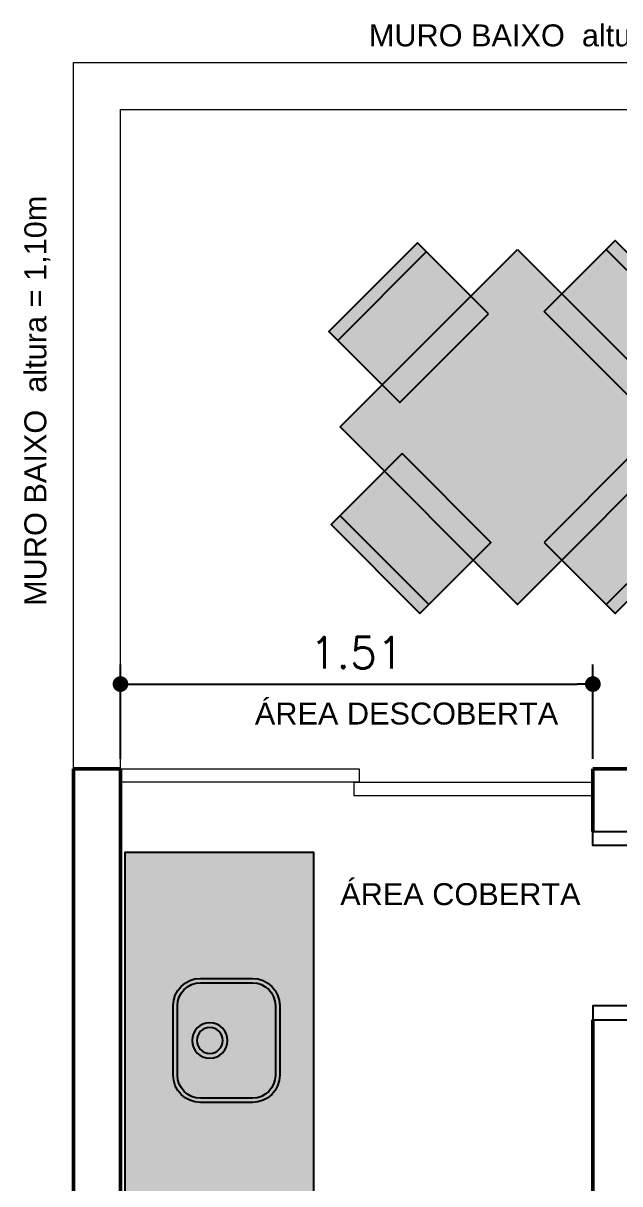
# Model space of a CAD drawing. Header units: millimetres. Extents: x -57 to 56, y 2 to 85.
# Drawn here: x -38.626 to -36.724, y 53.159 to 56.856 of the extents above; entities that cross this region are included whole.
import ezdxf

# ---------------------------------------------------------------- set-up
doc = ezdxf.new("R2010")
doc.units = ezdxf.units.MM
doc.header["$LTSCALE"] = 0.5
doc.header["$PDMODE"] = 3
doc.linetypes.add('HIDDEN2', pattern=[4.7625, 3.175, -1.5875])
for name, color, linetype, lineweight in [('A-TRACEJADO', 251, 'HIDDEN2', 18), ('AI-Hatch equip coz', 255, 'Continuous', 0), ('Alvenaria-alta', 5, 'Continuous', 50), ('Alvenaria-baixa', 3, 'Continuous', 20), ('ARQ cota externa', 1, 'Continuous', 15), ('ARQ Esquadrias 1', 1, 'Continuous', 13)]:
    doc.layers.add(name, color=color, linetype=linetype, lineweight=lineweight)
for name, color, linetype in [('AI-Equip coz', 1, 'Continuous'), ('AI-Hatch mob', 254, 'Continuous'), ('AI-Mob', 2, 'Continuous'), ('DETALHE', 2, 'Continuous')]:
    doc.layers.add(name, color=color, linetype=linetype)
doc.styles.add('arial 7', font='arial.ttf', dxfattribs={"height": 0.07})
doc.styles.add('RS50', font='romans.shx', dxfattribs={"height": 0.1})
doc.dimstyles.new('Cota 50', dxfattribs={"dimscale": 0.05, "dimtxt": 0.1, "dimasz": 1, "dimexe": 1.25, "dimexo": 0.625, "dimgap": 1, "dimtad": 1, "dimzin": 4, "dimdsep": 46, "dimtxsty": 'RS50', "dimblk": 'DOT', "dimcen": 0.1, "dimclrd": 256, "dimclre": 256, "dimclrt": 256, "dimadec": 0, "dimazin": 0, "dimtfac": 1, "dimtix": 1, "dimtmove": 0, "dimatfit": 3, "dimldrblk": 'DOT', "dimfxl": 1.25, "dimarcsym": 0})

# ---------------------------------------------------------------- blocks, each defined once
blk = doc.blocks.new('*U62')
at = {"layer": 'AI-Hatch mob', "true_color": 0xede8c4}
blk.add_hatch(color=254, dxfattribs=at).paths.add_polyline_path([(0, 1.2), (0, 0), (0.6, 0), (0.6, 1.2)])
blk.add_lwpolyline([(0, 1.2), (0, 0), (0.6, 0), (0.6, 1.2)], close=True)
blk = doc.blocks.new('CUBA RETANGULAR TRAMONTINA LINHA PRIME 94020207 PLANTA')
at = {"layer": 'AI-Hatch equip coz'}
h = blk.add_hatch(color=256, dxfattribs=at)
h.dxf.hatch_style = 2
h.paths.add_polyline_path([(0.1103, 0), (-0.1103, 0, 0.414214), (-0.1976, -0.0873), (-0.1976, -0.2527, 0.414214), (-0.1103, -0.34), (0.1103, -0.34, 0.414214), (0.1976, -0.2527), (0.1976, -0.0873, 0.414214)])
h.paths.add_polyline_path([(-0.1103, -0.0138, 0.414214), (-0.1838, -0.0873), (-0.1838, -0.2527, 0.414214), (-0.1103, -0.3262), (0.1103, -0.3262, 0.414214), (0.1838, -0.2527), (0.1838, -0.0873, 0.414214), (0.1103, -0.0138)], flags=16)
h.paths.add_polyline_path([(0.0565, -0.1169, -1), (-0.0565, -0.1169, -1)], flags=0)
h.paths.add_polyline_path([(0.0412, -0.1169, -1), (-0.0412, -0.1169, -1)], flags=0)
for p, q in [((0.1103, 0), (-0.1103, 0)), ((0.1103, -0.0138), (-0.1103, -0.0138)), ((-0.1976, -0.0873), (-0.1976, -0.2527)), ((-0.1838, -0.0873), (-0.1838, -0.2527)), ((0.1838, -0.2527), (0.1838, -0.0873)), ((0.1976, -0.2527), (0.1976, -0.0873)), ((-0.1103, -0.3262), (0.1103, -0.3262)), ((-0.1103, -0.34), (0.1103, -0.34))]:
    blk.add_line(p, q)
for radius in [0.0565, 0.0412]:
    blk.add_circle((0, -0.1169), radius)
for centre, radius, start, end in [((-0.1103, -0.0873), 0.0873, 90, 180), ((0.1103, -0.0873), 0.0873, 0, 90), ((-0.1103, -0.0873), 0.0735, 90, 180), ((0.1103, -0.0873), 0.0735, 0, 90), ((-0.1103, -0.2527), 0.0873, 180, 270), ((-0.1103, -0.2527), 0.0735, 180, 270), ((0.1103, -0.2527), 0.0873, 270, 0), ((0.1103, -0.2527), 0.0735, 270, 0)]:
    blk.add_arc(centre, radius, start, end)
blk = doc.blocks.new('P60E')
at = {"layer": 'A-TRACEJADO'}
blk.add_arc((0.035, 0.15), 0.5254, 0, 85.9337, dxfattribs=at)
at = {"layer": 'DETALHE', "color": 2}
for p, q in [((0.0414, 0.673), (0.0414, 0.1527)), ((0.0723, 0.673), (0.0414, 0.673)), ((0.0723, 0.1527), (0.0723, 0.673)), ((0.0414, 0.1527), (0.0723, 0.1527))]:
    blk.add_line(p, q, dxfattribs=at)
at = {"layer": 'DETALHE', "color": 1}
for points in [[(0.0414, 0.6271), (-0.0028, 0.6271), (-0.0028, 0.519), (0.0005, 0.519), (0.0005, 0.6191), (0.0414, 0.6191)], [(0.0723, 0.6271), (0.1165, 0.6271), (0.1165, 0.519), (0.1132, 0.519), (0.1132, 0.6191), (0.0723, 0.6191)]]:
    blk.add_lwpolyline(points, close=True, dxfattribs=at)
at = {"layer": 'DETALHE', "color": 2}
for points in [[(0, 0.15), (0.035, 0.15), (0.035, 0.115), (0.045, 0.115), (0.045, 0), (0, 0)], [(0.6, 0.15), (0.565, 0.15), (0.565, 0.115), (0.555, 0.115), (0.555, 0), (0.6, 0)]]:
    blk.add_lwpolyline(points, close=True, dxfattribs=at)
blk.add_circle((0.0383, 0.15), 0.00326, dxfattribs=at)
blk = doc.blocks.new('MESA 8')
at = {"layer": 'AI-Hatch mob'}
for points in [[(178.6251, 145.7712), (178.2251, 145.7712), (178.2251, 145.7312), (178.6251, 145.7312)], [(178.8251, 144.7312), (178.0251, 144.7312), (178.0251, 145.5312), (178.8251, 145.5312)]]:
    blk.add_hatch(color=31, dxfattribs=at).paths.add_polyline_path(points)
at = {"layer": 'AI-Hatch mob', "ltscale": 3}
blk.add_hatch(color=254, dxfattribs=at).paths.add_polyline_path([(178.6251, 145.7312), (178.2251, 145.7312), (178.2251, 145.5312), (178.6251, 145.5312)])
at = {"layer": 'AI-Hatch mob'}
h = blk.add_hatch(color=31, dxfattribs=at)
h.paths.add_polyline_path([(177.8251, 145.3312), (177.7851, 145.3312), (177.7851, 144.9312), (177.8251, 144.9312)])
h.paths.add_polyline_path([(178.6251, 144.5312), (178.2251, 144.5312), (178.2251, 144.4912), (178.6251, 144.4912)])
h.paths.add_polyline_path([(179.0651, 145.3414), (179.0251, 145.3414), (179.0251, 144.9414), (179.0651, 144.9414)])
at = {"layer": 'AI-Hatch mob', "ltscale": 3}
h = blk.add_hatch(color=254, dxfattribs=at)
h.paths.add_polyline_path([(178.0251, 145.3312), (177.8251, 145.3312), (177.8251, 144.9312), (178.0251, 144.9312)])
h.paths.add_polyline_path([(178.6251, 144.7312), (178.2251, 144.7312), (178.2251, 144.5312), (178.6251, 144.5312)])
h.paths.add_polyline_path([(179.0251, 145.3414), (178.8251, 145.3414), (178.8251, 144.9414), (179.0251, 144.9414)])
for p, q in [((178.6251, 145.7312), (178.2251, 145.7312)), ((177.8251, 144.9312), (177.8251, 145.3312)), ((179.0251, 144.9414), (179.0251, 145.3414)), ((178.6251, 144.5312), (178.2251, 144.5312))]:
    blk.add_line(p, q)
for points in [[(178.6251, 145.4512), (178.6251, 145.7712), (178.2251, 145.7712), (178.2251, 145.4512)], [(178.8251, 144.7312), (178.0251, 144.7312), (178.0251, 145.5312), (178.8251, 145.5312)], [(178.1051, 145.3312), (177.7851, 145.3312), (177.7851, 144.9312), (178.1051, 144.9312)], [(178.7451, 144.9414), (179.0651, 144.9414), (179.0651, 145.3414), (178.7451, 145.3414)], [(178.6251, 144.8112), (178.6251, 144.4912), (178.2251, 144.4912), (178.2251, 144.8112)]]:
    blk.add_lwpolyline(points, close=True)
blk = doc.blocks.new('_Dot')
at = {"color": 0, "linetype": 'ByBlock', "lineweight": -2}
blk.add_line((-0.5, 0), (-1, 0), dxfattribs=at)
at = {"color": 0, "linetype": 'ByBlock', "const_width": 0.5}
blk.add_lwpolyline([(-0.25, 0, 1), (0.25, 0, 1)], format="xyb", close=True, dxfattribs=at)
blk = doc.blocks.new('*D95')
at = {"layer": 'ARQ cota externa', "lineweight": -2, "transparency": 16777216}
for p, q in [((-38.3156, 54.5123), (-38.3156, 54.8131)), ((-36.8097, 54.5123), (-36.8097, 54.8131)), ((-38.2656, 54.7506), (-36.8597, 54.7506))]:
    blk.add_line(p, q, dxfattribs=at)
at = {"layer": 'DEFPOINTS', "color": 0, "transparency": 16777216}
for p in [(-36.8097, 54.7506), (-38.3156, 54.481), (-36.8097, 54.481)]:
    blk.add_point(p, dxfattribs=at)
at = {"layer": 'ARQ cota externa', "lineweight": -2, "transparency": 16777216, "xscale": 0.05, "yscale": 0.05, "zscale": 0.05, "rotation": 180}
blk.add_blockref('_Dot', (-38.3156, 54.7506), dxfattribs=at)
at = {"layer": 'ARQ cota externa', "lineweight": -2, "transparency": 16777216, "xscale": 0.05, "yscale": 0.05, "zscale": 0.05}
blk.add_blockref('_Dot', (-36.8097, 54.7506), dxfattribs=at)
at = {"layer": 'ARQ cota externa', "transparency": 16777216, "insert": (-37.5626, 54.8506), "char_height": 0.1, "attachment_point": 5, "style": 'RS50'}
blk.add_mtext('1.51', dxfattribs=at)

msp = doc.modelspace()

# ---------------------------------------------------------------- linework, layer by layer
at = {"layer": 'Alvenaria-alta'}
for p, q in [((-38.4656, 54.481), (-38.4656, 53.081)), ((-38.4656, 54.481), (-38.3156, 54.481)), ((-38.3156, 54.481), (-38.3156, 53.231)), ((-36.4141, 54.481), (-36.8097, 54.481)), ((-36.8097, 54.281), (-36.8097, 54.481)), ((-36.8097, 53.081), (-36.8097, 53.681)), ((-38.3156, 50.491), (-38.3156, 53.231))]:
    msp.add_line(p, q, dxfattribs=at)
at = {"layer": 'Alvenaria-baixa'}
for p, q in [((-38.4656, 54.481), (-38.4656, 56.731)), ((-38.4656, 56.731), (-35.257, 56.731)), ((-38.3156, 54.481), (-38.3156, 56.581)), ((-38.3156, 56.581), (-35.4056, 56.581))]:
    msp.add_line(p, q, dxfattribs=at)
at = {"layer": 'ARQ Esquadrias 1'}
for points in [[(-38.3156, 54.481), (-37.5543, 54.481), (-37.5543, 54.438), (-38.3156, 54.438)], [(-37.571, 54.438), (-36.8097, 54.438), (-36.8097, 54.3949), (-37.571, 54.3949)]]:
    msp.add_lwpolyline(points, close=True, dxfattribs=at)

# ---------------------------------------------------------------- block references
at = {"xscale": -1, "rotation": 180}
msp.add_blockref('*U62', (-38.3005, 54.2152), dxfattribs=at)
at = {"layer": 'AI-Equip coz', "xscale": -1, "rotation": 90}
msp.add_blockref('CUBA RETANGULAR TRAMONTINA LINHA PRIME 94020207 PLANTA', (-38.1478, 53.6152), dxfattribs=at)
at = {"layer": 'AI-Mob', "rotation": 135.0000000000644}
msp.add_blockref('MESA 8', (191.7388, 32.0274), dxfattribs=at)
at = {"layer": 'ARQ Esquadrias 1', "rotation": 270}
msp.add_blockref('P60E', (-36.8097, 54.281), dxfattribs=at)

# ---------------------------------------------------------------- texts
at = {"layer": 'ARQ cota externa', "char_height": 0.07, "attachment_point": 1, "style": 'arial 7'}
for s, insert in [('MURO BAIXO  altura = 1,10m', (-37.5239, 56.8523)), ('ÁREA DESCOBERTA', (-37.8872, 54.6917)), ('ÁREA COBERTA', (-37.6151, 54.1163))]:
    msp.add_mtext_dynamic_manual_height_columns(s, width=1.39955, gutter_width=0.35, heights=[0], dxfattribs=dict(at, insert=insert))
at = {"layer": 'ARQ cota externa', "insert": (-38.622, 54.9997), "char_height": 0.07, "attachment_point": 1, "rotation": 90, "style": 'arial 7'}
msp.add_mtext_dynamic_manual_height_columns('MURO BAIXO  altura = 1,10m', width=1.39955, gutter_width=0.35, heights=[0], dxfattribs=at)

# ---------------------------------------------------------------- dimensions: what is measured, and where the dimension line sits
at = {"layer": 'ARQ cota externa'}
dim = msp.add_linear_dim(base=(-36.8097, 54.7506), p1=(-38.3156, 54.481), p2=(-36.8097, 54.481), dimstyle='Cota 50', dxfattribs=at)
dim.commit()
dim.dimension.update_dxf_attribs({"geometry": '*D95', "text_midpoint": (-37.5626, 54.8506)})

doc.saveas('drawing.dxf')
